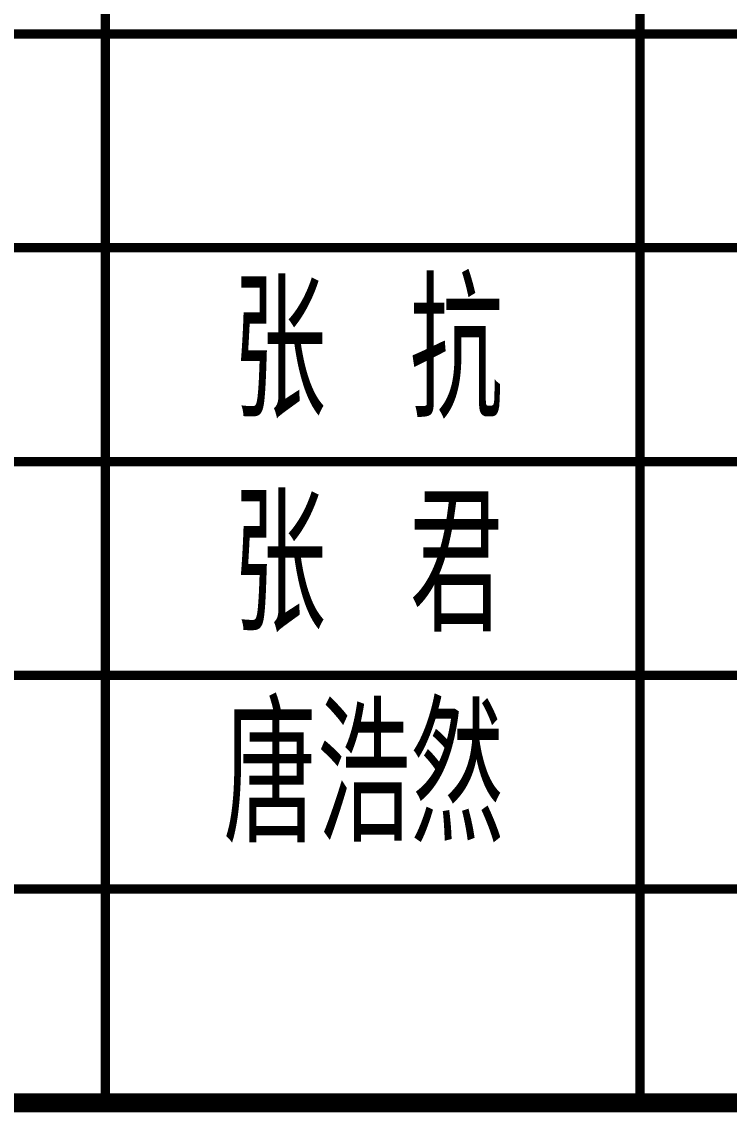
# Model space of a CAD drawing. Extents: x 1247970 to 1725648, y 860327 to 1277876.
# Drawn here: x 1378262 to 1380908, y 1042876 to 1046956 of the extents above; entities that cross this region are included whole.
import ezdxf

# ---------------------------------------------------------------- set-up
doc = ezdxf.new("R2010")
doc.units = 0
doc.header["$LTSCALE"] = 1000
doc.header["$MEASUREMENT"] = 0
doc.layers.get('0').update_dxf_attribs({"color": 254})
doc.layers.add('图框', color=140, linetype='Continuous')
doc.layers.add('图签文字', color=251, linetype='Continuous')
doc.styles.add('建筑图签-2', font='TXT.shx', dxfattribs={"width": 0.5, "bigfont": 'HZTXT.shx'})

# ---------------------------------------------------------------- blocks, each defined once
blk = doc.blocks.new('tq123')
at = {"layer": '图框'}
for points, const_width in [([(-4495.6, 6800.3), (-4495.1, 13200.3)], 35), ([(-2495.1, 6800.3), (-2495.1, 13200.3)], 35), ([(-6995.1, 10800.3), (4.9, 10800.3)], 35), ([(-6995.1, 10000.3), (4.9, 10000.3)], 35), ([(-6995.1, 9200.3), (4.9, 9200.3)], 35), ([(-6995.1, 8400.3), (4.9, 8400.3)], 35), ([(-6995.1, 7600.3), (4.9, 7600.3)], 35), ([(-6995.1, 6800.3), (4.9, 6800.3)], 70)]:
    blk.add_lwpolyline(points, dxfattribs=dict(at, const_width=const_width))
at = {"layer": '图签文字', "color": 7, "style": '建筑图签-2', "width": 0.7}
for s, p in [('张 抗', (-4019.2, 9364.3)), ('张 君', (-4019.2, 8564.3)), ('唐浩然', (-4053.9, 7776.3))]:
    blk.add_text(s, height=500, dxfattribs=at).set_placement(p)

msp = doc.modelspace()

# ---------------------------------------------------------------- block references
msp.add_blockref('tq123', (1383069.8, 1036110.3))

doc.saveas('drawing.dxf')
